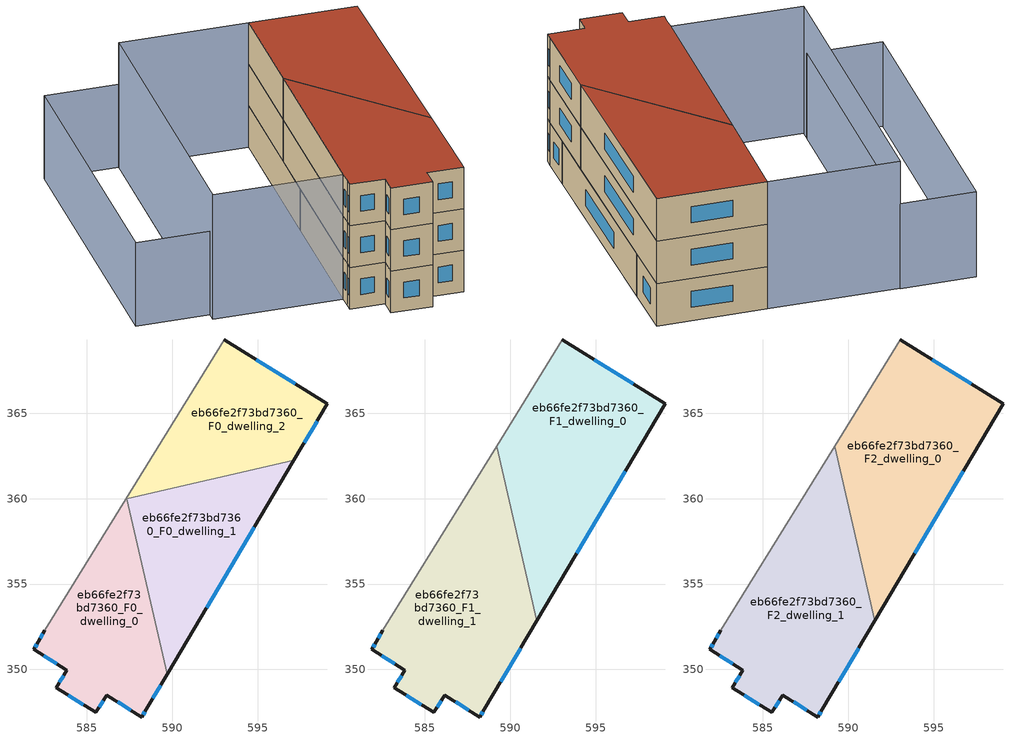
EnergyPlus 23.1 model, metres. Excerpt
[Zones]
eb66fe2f73bd7360_F0_dwelling_0
 floor ground (EU_floor_Construction): 587.33,359.99 589.7,349.71 588.49,347.66 588.2,347.2 586.15,348.49 585.52,347.47 583.19,348.92 583.83,349.94 581.87,351.16 582.16,351.62 582.53,352.29 587.29,359.98 z0
 wall outside (EU_wall_Construction): 582.53,352.29 582.16,351.62 581.87,351.16 583.83,349.94 583.19,348.92 585.52,347.47 586.15,348.49 588.2,347.2 588.49,347.66 589.7,349.71 z0:3
 wall adiabatic (EU_wall_Construction): 587.29,359.98 582.53,352.29 z0:3
 wall to eb66fe2f73bd7360_F0_dwelling_1 (EU_wall_Construction): 589.7,349.71 587.33,359.99 z0:3
 wall to eb66fe2f73bd7360_F0_dwelling_2 (EU_wall_Construction): 587.33,359.99 587.29,359.98 z0:3
 window (EU_Window_Construction): 586.79,348.09 587.57,347.6 / 585.72,347.79 585.96,348.17 / 583.92,348.47 584.79,347.92 / 583.63,349.62 583.39,349.24 / 582.48,350.78 583.22,350.32 / 582.07,351.48 581.96,351.31 / 582.42,352.08 582.27,351.83 / 588.87,348.3 589.33,349.07 / 588.29,347.35 588.4,347.52 z0.93:2.07
eb66fe2f73bd7360_F0_dwelling_1
 floor ground (EU_floor_Construction): 597.14,362.25 589.7,349.71 587.33,359.99 z0
 wall outside (EU_wall_Construction): 589.7,349.71 597.14,362.25 z0:3
 wall to eb66fe2f73bd7360_F0_dwelling_2 (EU_wall_Construction): 597.14,362.25 587.33,359.99 z0:3
 window (EU_Window_Construction): 592.02,353.61 594.82,358.34 z0.93:2.07
 ceiling adiabatic (EU_roof_Construction): 589.7,349.71 597.14,362.25 587.33,359.99 z3
eb66fe2f73bd7360_F0_dwelling_2
 floor ground (EU_floor_Construction): 599.1,365.57 597.14,362.25 587.29,359.98 593.06,369.31 z0
 wall outside (EU_wall_Construction): 597.14,362.25 599.1,365.57 593.06,369.31 z0:3
 wall adiabatic (EU_wall_Construction): 593.06,369.31 587.29,359.98 z0:3
 window (EU_Window_Construction): 597.22,366.73 594.94,368.14 / 597.75,363.28 598.49,364.53 z0.93:2.07
eb66fe2f73bd7360_F1_dwelling_0
 floor to eb66fe2f73bd7360_F0_dwelling_2 (EU_floor_Construction): 599.1,365.57 597.14,362.25 589.79,360.56 589.2,363.08 593.06,369.31 z3
 floor adiabatic (EU_floor_Construction): 597.14,362.25 591.56,352.84 589.79,360.56 z3
 wall outside (EU_wall_Construction): 591.56,352.84 599.1,365.57 593.06,369.31 z3:6
 wall adiabatic (EU_wall_Construction): 593.06,369.31 589.2,363.08 z3:6
 wall to eb66fe2f73bd7360_F1_dwelling_1 (EU_wall_Construction): 589.2,363.08 591.56,352.84 z3:6
 window (EU_Window_Construction): 597.22,366.73 594.94,368.14 / 593.91,356.81 596.75,361.6 z3.93:5.07
eb66fe2f73bd7360_F1_dwelling_1
 floor to eb66fe2f73bd7360_F0_dwelling_0 (EU_floor_Construction): 587.33,359.99 589.7,349.71 588.49,347.66 588.2,347.2 586.15,348.49 585.52,347.47 583.19,348.92 583.83,349.94 581.87,351.16 582.16,351.62 582.53,352.29 587.29,359.98 z3
 floor to eb66fe2f73bd7360_F0_dwelling_2 (EU_floor_Construction): 589.2,363.08 589.79,360.56 587.29,359.98 z3
 floor adiabatic (EU_floor_Construction): 589.79,360.56 591.56,352.84 589.7,349.71 587.33,359.99 z3
 wall outside (EU_wall_Construction): 582.53,352.29 582.16,351.62 581.87,351.16 583.83,349.94 583.19,348.92 585.52,347.47 586.15,348.49 588.2,347.2 588.49,347.66 591.56,352.84 z3:6
 wall adiabatic (EU_wall_Construction): 589.2,363.08 582.53,352.29 z3:6
 window (EU_Window_Construction): 582.48,350.78 583.22,350.32 / 582.07,351.48 581.96,351.31 / 582.42,352.08 582.27,351.83 / 589.45,349.28 590.6,351.23 / 588.29,347.35 588.4,347.52 / 586.79,348.09 587.57,347.6 / 585.72,347.79 585.96,348.17 / 583.92,348.47 584.79,347.92 / 583.63,349.62 583.39,349.24 z3.93:5.07
eb66fe2f73bd7360_F2_dwelling_0
 floor to eb66fe2f73bd7360_F1_dwelling_0 (EU_floor_Construction): 599.1,365.57 591.56,352.84 589.2,363.08 593.06,369.31 z6
 wall outside (EU_wall_Construction): 591.56,352.84 599.1,365.57 593.06,369.31 z6:9
 wall adiabatic (EU_wall_Construction): 593.06,369.31 589.2,363.08 z6:9
 wall to eb66fe2f73bd7360_F2_dwelling_1 (EU_wall_Construction): 589.2,363.08 591.56,352.84 z6:9
 window (EU_Window_Construction): 597.22,366.73 594.94,368.14 / 593.91,356.81 596.75,361.6 z6.93:8.07
 roof outside (EU_roof_Construction): 591.56,352.84 599.1,365.57 593.06,369.31 589.2,363.08 z9
eb66fe2f73bd7360_F2_dwelling_1
 floor to eb66fe2f73bd7360_F1_dwelling_1 (EU_floor_Construction): 589.2,363.08 591.56,352.84 588.49,347.66 588.2,347.2 586.15,348.49 585.52,347.47 583.19,348.92 583.83,349.94 581.87,351.16 582.16,351.62 582.53,352.29 z6
 wall outside (EU_wall_Construction): 582.53,352.29 582.16,351.62 581.87,351.16 583.83,349.94 583.19,348.92 585.52,347.47 586.15,348.49 588.2,347.2 588.49,347.66 591.56,352.84 z6:9
 wall adiabatic (EU_wall_Construction): 589.2,363.08 582.53,352.29 z6:9
 window (EU_Window_Construction): 582.48,350.78 583.22,350.32 / 582.07,351.48 581.96,351.31 / 582.42,352.08 582.27,351.83 / 589.45,349.28 590.6,351.23 / 588.29,347.35 588.4,347.52 / 586.79,348.09 587.57,347.6 / 585.72,347.79 585.96,348.17 / 583.92,348.47 584.79,347.92 / 583.63,349.62 583.39,349.24 z6.93:8.07
 roof outside (EU_roof_Construction): 588.49,347.66 591.56,352.84 589.2,363.08 582.53,352.29 582.16,351.62 581.87,351.16 583.83,349.94 583.19,348.92 585.52,347.47 586.15,348.49 588.2,347.2 z9
shading: 593.06,369.31 582.53,352.29 / 582.53,352.29 575.28,356.78 / 575.28,356.78 585.8,373.8 / 585.8,373.8 593.06,369.31 z0:9; 585.8,373.8 575.6,357.31 / 575.6,357.31 571.46,359.88 / 571.46,359.88 581.65,376.36 / 581.65,376.36 585.8,373.8 z0:6
[Building]
EU S2 Campaign: North Axis=0; Terrain=City; Solar Distribution=FullExterior
[Site:Location]
Montreal-Trudeau.Intl.AP: Latitude=45.4667; Longitude=-73.75; Time Zone=-5; Elevation=36
[SizingPeriod:WeatherFileDays]
AnnualSizingPeriod: Begin Month=1; Begin Day of Month=1; End Month=12; End Day of Month=31; Day of Week for Start Day=Monday; Use Weather File Daylight Saving Period=No; Use Weather File Rain and Snow Indicators=No
[MATERIAL]
EU_InternalMass_Material: Roughness=MediumRough; Thickness=0.1; Conductivity=1; Density=1800; Specific Heat=900; Thermal Absorptance=0.9; Solar Absorptance=0.7; Visible Absorptance=0.7
[MATERIAL:NOMASS] Roughness=MediumRough; Thermal Absorptance=0.9; Solar Absorptance=0.7; Visible Absorptance=0.7
Name | Thermal Resistance
EU_wall_NoMass; EU_floor_NoMass | 1.36485
EU_roof_NoMass | 2.55992
[WINDOWMATERIAL:SIMPLEGLAZINGSYSTEM]
EU_Window_SimpleGlazing: UFactor=3.92339; Solar Heat Gain Coefficient=0.8; Visible Transmittance=0.8
[CONSTRUCTION]
EU_wall_Construction: EU_wall_NoMass
EU_roof_Construction: EU_roof_NoMass
EU_floor_Construction: EU_floor_NoMass
EU_Window_Construction: EU_Window_SimpleGlazing
EU_InternalMass_Construction: EU_InternalMass_Material
[ZONE] Type=1; Multiplier=1; Ceiling Height=autocalculate; Floor Area=autocalculate; Part of Total Floor Area=Yes
Name | Volume
eb66fe2f73bd7360_F0_dwelling_0 | 159.193
eb66fe2f73bd7360_F1_dwelling_0; eb66fe2f73bd7360_F2_dwelling_0 | 238.802
eb66fe2f73bd7360_F0_dwelling_1 | 159.218
eb66fe2f73bd7360_F1_dwelling_1; eb66fe2f73bd7360_F2_dwelling_1 | 238.8
eb66fe2f73bd7360_F0_dwelling_2 | 159.196
[INTERNALMASS] Construction=EU_InternalMass_Construction
Name | Zone or ZoneList | Surface Area
eb66fe2f73bd7360_F0_dwelling_0_EU_InternalMass | eb66fe2f73bd7360_F0_dwelling_0 | 53.0644
eb66fe2f73bd7360_F0_dwelling_1_EU_InternalMass | eb66fe2f73bd7360_F0_dwelling_1 | 53.0716
eb66fe2f73bd7360_F0_dwelling_2_EU_InternalMass | eb66fe2f73bd7360_F0_dwelling_2 | 53.0652
eb66fe2f73bd7360_F1_dwelling_0_EU_InternalMass | eb66fe2f73bd7360_F1_dwelling_0 | 79.6006
eb66fe2f73bd7360_F1_dwelling_1_EU_InternalMass | eb66fe2f73bd7360_F1_dwelling_1 | 79.6005
eb66fe2f73bd7360_F2_dwelling_0_EU_InternalMass | eb66fe2f73bd7360_F2_dwelling_0 | 79.6006
eb66fe2f73bd7360_F2_dwelling_1_EU_InternalMass | eb66fe2f73bd7360_F2_dwelling_1 | 79.6005
[OTHEREQUIPMENT] Fuel Type=Electricity; Design Level Calculation Method=Watts/Area; Power per Zone Floor Area=1; Fraction Latent=0; Fraction Radiant=0; Fraction Lost=0; Carbon Dioxide Generation Rate=0; EndUse Subcategory=EU_Step8_InternalGains
Name | Zone or ZoneList or Space or SpaceList | Schedule
EU_Step8_InternalGain_eb66fe2f73bd7360_F0_dwelling_0_f000 | eb66fe2f73bd7360_F0_dwelling_0 | EU_Step8_GainSchedule_eb66fe2f73bd7360_F0_dwelling_0_f000
EU_Step8_InternalGain_eb66fe2f73bd7360_F0_dwelling_1_f000 | eb66fe2f73bd7360_F0_dwelling_1 | EU_Step8_GainSchedule_eb66fe2f73bd7360_F0_dwelling_1_f000
EU_Step8_InternalGain_eb66fe2f73bd7360_F0_dwelling_2_f000 | eb66fe2f73bd7360_F0_dwelling_2 | EU_Step8_GainSchedule_eb66fe2f73bd7360_F0_dwelling_2_f000
EU_Step8_InternalGain_eb66fe2f73bd7360_F1_dwelling_0_f000 | eb66fe2f73bd7360_F1_dwelling_0 | EU_Step8_GainSchedule_eb66fe2f73bd7360_F1_dwelling_0_f000
EU_Step8_InternalGain_eb66fe2f73bd7360_F1_dwelling_1_f000 | eb66fe2f73bd7360_F1_dwelling_1 | EU_Step8_GainSchedule_eb66fe2f73bd7360_F1_dwelling_1_f000
EU_Step8_InternalGain_eb66fe2f73bd7360_F2_dwelling_0_f000 | eb66fe2f73bd7360_F2_dwelling_0 | EU_Step8_GainSchedule_eb66fe2f73bd7360_F2_dwelling_0_f000
EU_Step8_InternalGain_eb66fe2f73bd7360_F2_dwelling_1_f000 | eb66fe2f73bd7360_F2_dwelling_1 | EU_Step8_GainSchedule_eb66fe2f73bd7360_F2_dwelling_1_f000
[ZONEVENTILATION:DESIGNFLOWRATE] Schedule=EU_AlwaysOn; Design Flow Rate Calculation Method=AirChanges/Hour; Air Changes per Hour=0.860309; Ventilation Type=Natural; Fan Pressure Rise=0; Fan Total Efficiency=1; Constant Term Coefficient=1; Temperature Term Coefficient=0; Velocity Term Coefficient=0; Velocity Squared Term Coefficient=0; Minimum Indoor Temperature=-100; Maximum Indoor Temperature=100; Delta Temperature=-100; Minimum Outdoor Temperature=-100; Maximum Outdoor Temperature=100; Maximum Wind Speed=40
Name | Zone or ZoneList or Space or SpaceList
EU_ConstantAir_eb66fe2f73bd7360_F0_dwelling_0 | eb66fe2f73bd7360_F0_dwelling_0
EU_ConstantAir_eb66fe2f73bd7360_F0_dwelling_1 | eb66fe2f73bd7360_F0_dwelling_1
EU_ConstantAir_eb66fe2f73bd7360_F0_dwelling_2 | eb66fe2f73bd7360_F0_dwelling_2
EU_ConstantAir_eb66fe2f73bd7360_F1_dwelling_0 | eb66fe2f73bd7360_F1_dwelling_0
EU_ConstantAir_eb66fe2f73bd7360_F1_dwelling_1 | eb66fe2f73bd7360_F1_dwelling_1
EU_ConstantAir_eb66fe2f73bd7360_F2_dwelling_0 | eb66fe2f73bd7360_F2_dwelling_0
EU_ConstantAir_eb66fe2f73bd7360_F2_dwelling_1 | eb66fe2f73bd7360_F2_dwelling_1
[HVACTEMPLATE:THERMOSTAT] Constant Heating Setpoint=20; Constant Cooling Setpoint=50
EU_HeatOnly_eb66fe2f73bd7360_F0_dwelling_0; EU_HeatOnly_eb66fe2f73bd7360_F0_dwelling_1; EU_HeatOnly_eb66fe2f73bd7360_F0_dwelling_2; EU_HeatOnly_eb66fe2f73bd7360_F1_dwelling_0; EU_HeatOnly_eb66fe2f73bd7360_F1_dwelling_1; EU_HeatOnly_eb66fe2f73bd7360_F2_dwelling_0; EU_HeatOnly_eb66fe2f73bd7360_F2_dwelling_1
[HVACTEMPLATE:ZONE:IDEALLOADSAIRSYSTEM] System Availability Schedule=EU_AlwaysOn; Maximum Heating Supply Air Temperature=50; Minimum Cooling Supply Air Temperature=13; Maximum Heating Supply Air Humidity Ratio=0.0156; Minimum Cooling Supply Air Humidity Ratio=0.0077; Heating Limit=NoLimit; Cooling Limit=NoLimit; Heating Availability Schedule=EU_AlwaysOn; Cooling Availability Schedule=EU_CoolingOff; Dehumidification Control Type=ConstantSensibleHeatRatio; Cooling Sensible Heat Ratio=0.7; Dehumidification Setpoint=60; Humidification Control Type=None; Humidification Setpoint=30; Outdoor Air Method=None; Outdoor Air Flow Rate per Person=0.00944; Outdoor Air Flow Rate per Zone Floor Area=0; Outdoor Air Flow Rate per Zone=0; Demand Controlled Ventilation Type=None; Outdoor Air Economizer Type=NoEconomizer; Heat Recovery Type=None; Sensible Heat Recovery Effectiveness=0.7; Latent Heat Recovery Effectiveness=0.65
Name | Template Thermostat
eb66fe2f73bd7360_F0_dwelling_0 | EU_HeatOnly_eb66fe2f73bd7360_F0_dwelling_0
eb66fe2f73bd7360_F0_dwelling_1 | EU_HeatOnly_eb66fe2f73bd7360_F0_dwelling_1
eb66fe2f73bd7360_F0_dwelling_2 | EU_HeatOnly_eb66fe2f73bd7360_F0_dwelling_2
eb66fe2f73bd7360_F1_dwelling_0 | EU_HeatOnly_eb66fe2f73bd7360_F1_dwelling_0
eb66fe2f73bd7360_F1_dwelling_1 | EU_HeatOnly_eb66fe2f73bd7360_F1_dwelling_1
eb66fe2f73bd7360_F2_dwelling_0 | EU_HeatOnly_eb66fe2f73bd7360_F2_dwelling_0
eb66fe2f73bd7360_F2_dwelling_1 | EU_HeatOnly_eb66fe2f73bd7360_F2_dwelling_1
[SIZING:ZONE] Zone Cooling Design Supply Air Temperature Input Method=SupplyAirTemperature; Zone Cooling Design Supply Air Temperature=13; Zone Heating Design Supply Air Temperature Input Method=SupplyAirTemperature; Zone Heating Design Supply Air Temperature=50; Zone Cooling Design Supply Air Humidity Ratio=0.008; Zone Heating Design Supply Air Humidity Ratio=0.008; Cooling Design Air Flow Method=DesignDay; Cooling Design Air Flow Rate=0; Cooling Minimum Air Flow per Zone Floor Area=0.000762; Cooling Minimum Air Flow=0; Cooling Minimum Air Flow Fraction=0.2; Heating Design Air Flow Method=DesignDay; Heating Design Air Flow Rate=0; Heating Maximum Air Flow per Zone Floor Area=0.002032; Heating Maximum Air Flow=0.141576; Heating Maximum Air Flow Fraction=0.3; Account for Dedicated Outdoor Air System=No; Dedicated Outdoor Air System Control Strategy=NeutralSupplyAir; Dedicated Outdoor Air Low Setpoint Temperature for Design=autosize; Dedicated Outdoor Air High Setpoint Temperature for Design=autosize; Zone Load Sizing Method=Sensible Load Only No Latent Load; Zone Latent Cooling Design Supply Air Humidity Ratio Input Method=HumidityRatioDifference; Zone Cooling Design Supply Air Humidity Ratio Difference=0.005; Zone Latent Heating Design Supply Air Humidity Ratio Input Method=HumidityRatioDifference; Zone Humidification Design Supply Air Humidity Ratio Difference=0.005
eb66fe2f73bd7360_F0_dwelling_0; eb66fe2f73bd7360_F0_dwelling_1; eb66fe2f73bd7360_F0_dwelling_2; eb66fe2f73bd7360_F1_dwelling_0; eb66fe2f73bd7360_F1_dwelling_1; eb66fe2f73bd7360_F2_dwelling_0; eb66fe2f73bd7360_F2_dwelling_1
[SCHEDULE:CONSTANT]
Name | Hourly Value
EU_AlwaysOn | 1
EU_CoolingOff | 0
[SCHEDULE:FILE] Column Number=1; Rows to Skip at Top=0; Number of Hours of Data=8760; Column Separator=Comma; Interpolate to Timestep=No; Minutes per Item=60; Adjust Schedule for Daylight Savings=Yes
Name | File
EU_Step8_GainSchedule_eb66fe2f73bd7360_F0_dwelling_0_f000 | ../../schedules/eb66fe2f73bd7360/eb66fe2f73bd7360_F0_dwelling_0_f000_gain.csv
EU_Step8_GainSchedule_eb66fe2f73bd7360_F0_dwelling_1_f000 | ../../schedules/eb66fe2f73bd7360/eb66fe2f73bd7360_F0_dwelling_1_f000_gain.csv
EU_Step8_GainSchedule_eb66fe2f73bd7360_F0_dwelling_2_f000 | ../../schedules/eb66fe2f73bd7360/eb66fe2f73bd7360_F0_dwelling_2_f000_gain.csv
EU_Step8_GainSchedule_eb66fe2f73bd7360_F1_dwelling_0_f000 | ../../schedules/eb66fe2f73bd7360/eb66fe2f73bd7360_F1_dwelling_0_f000_gain.csv
EU_Step8_GainSchedule_eb66fe2f73bd7360_F1_dwelling_1_f000 | ../../schedules/eb66fe2f73bd7360/eb66fe2f73bd7360_F1_dwelling_1_f000_gain.csv
EU_Step8_GainSchedule_eb66fe2f73bd7360_F2_dwelling_0_f000 | ../../schedules/eb66fe2f73bd7360/eb66fe2f73bd7360_F2_dwelling_0_f000_gain.csv
EU_Step8_GainSchedule_eb66fe2f73bd7360_F2_dwelling_1_f000 | ../../schedules/eb66fe2f73bd7360/eb66fe2f73bd7360_F2_dwelling_1_f000_gain.csv
